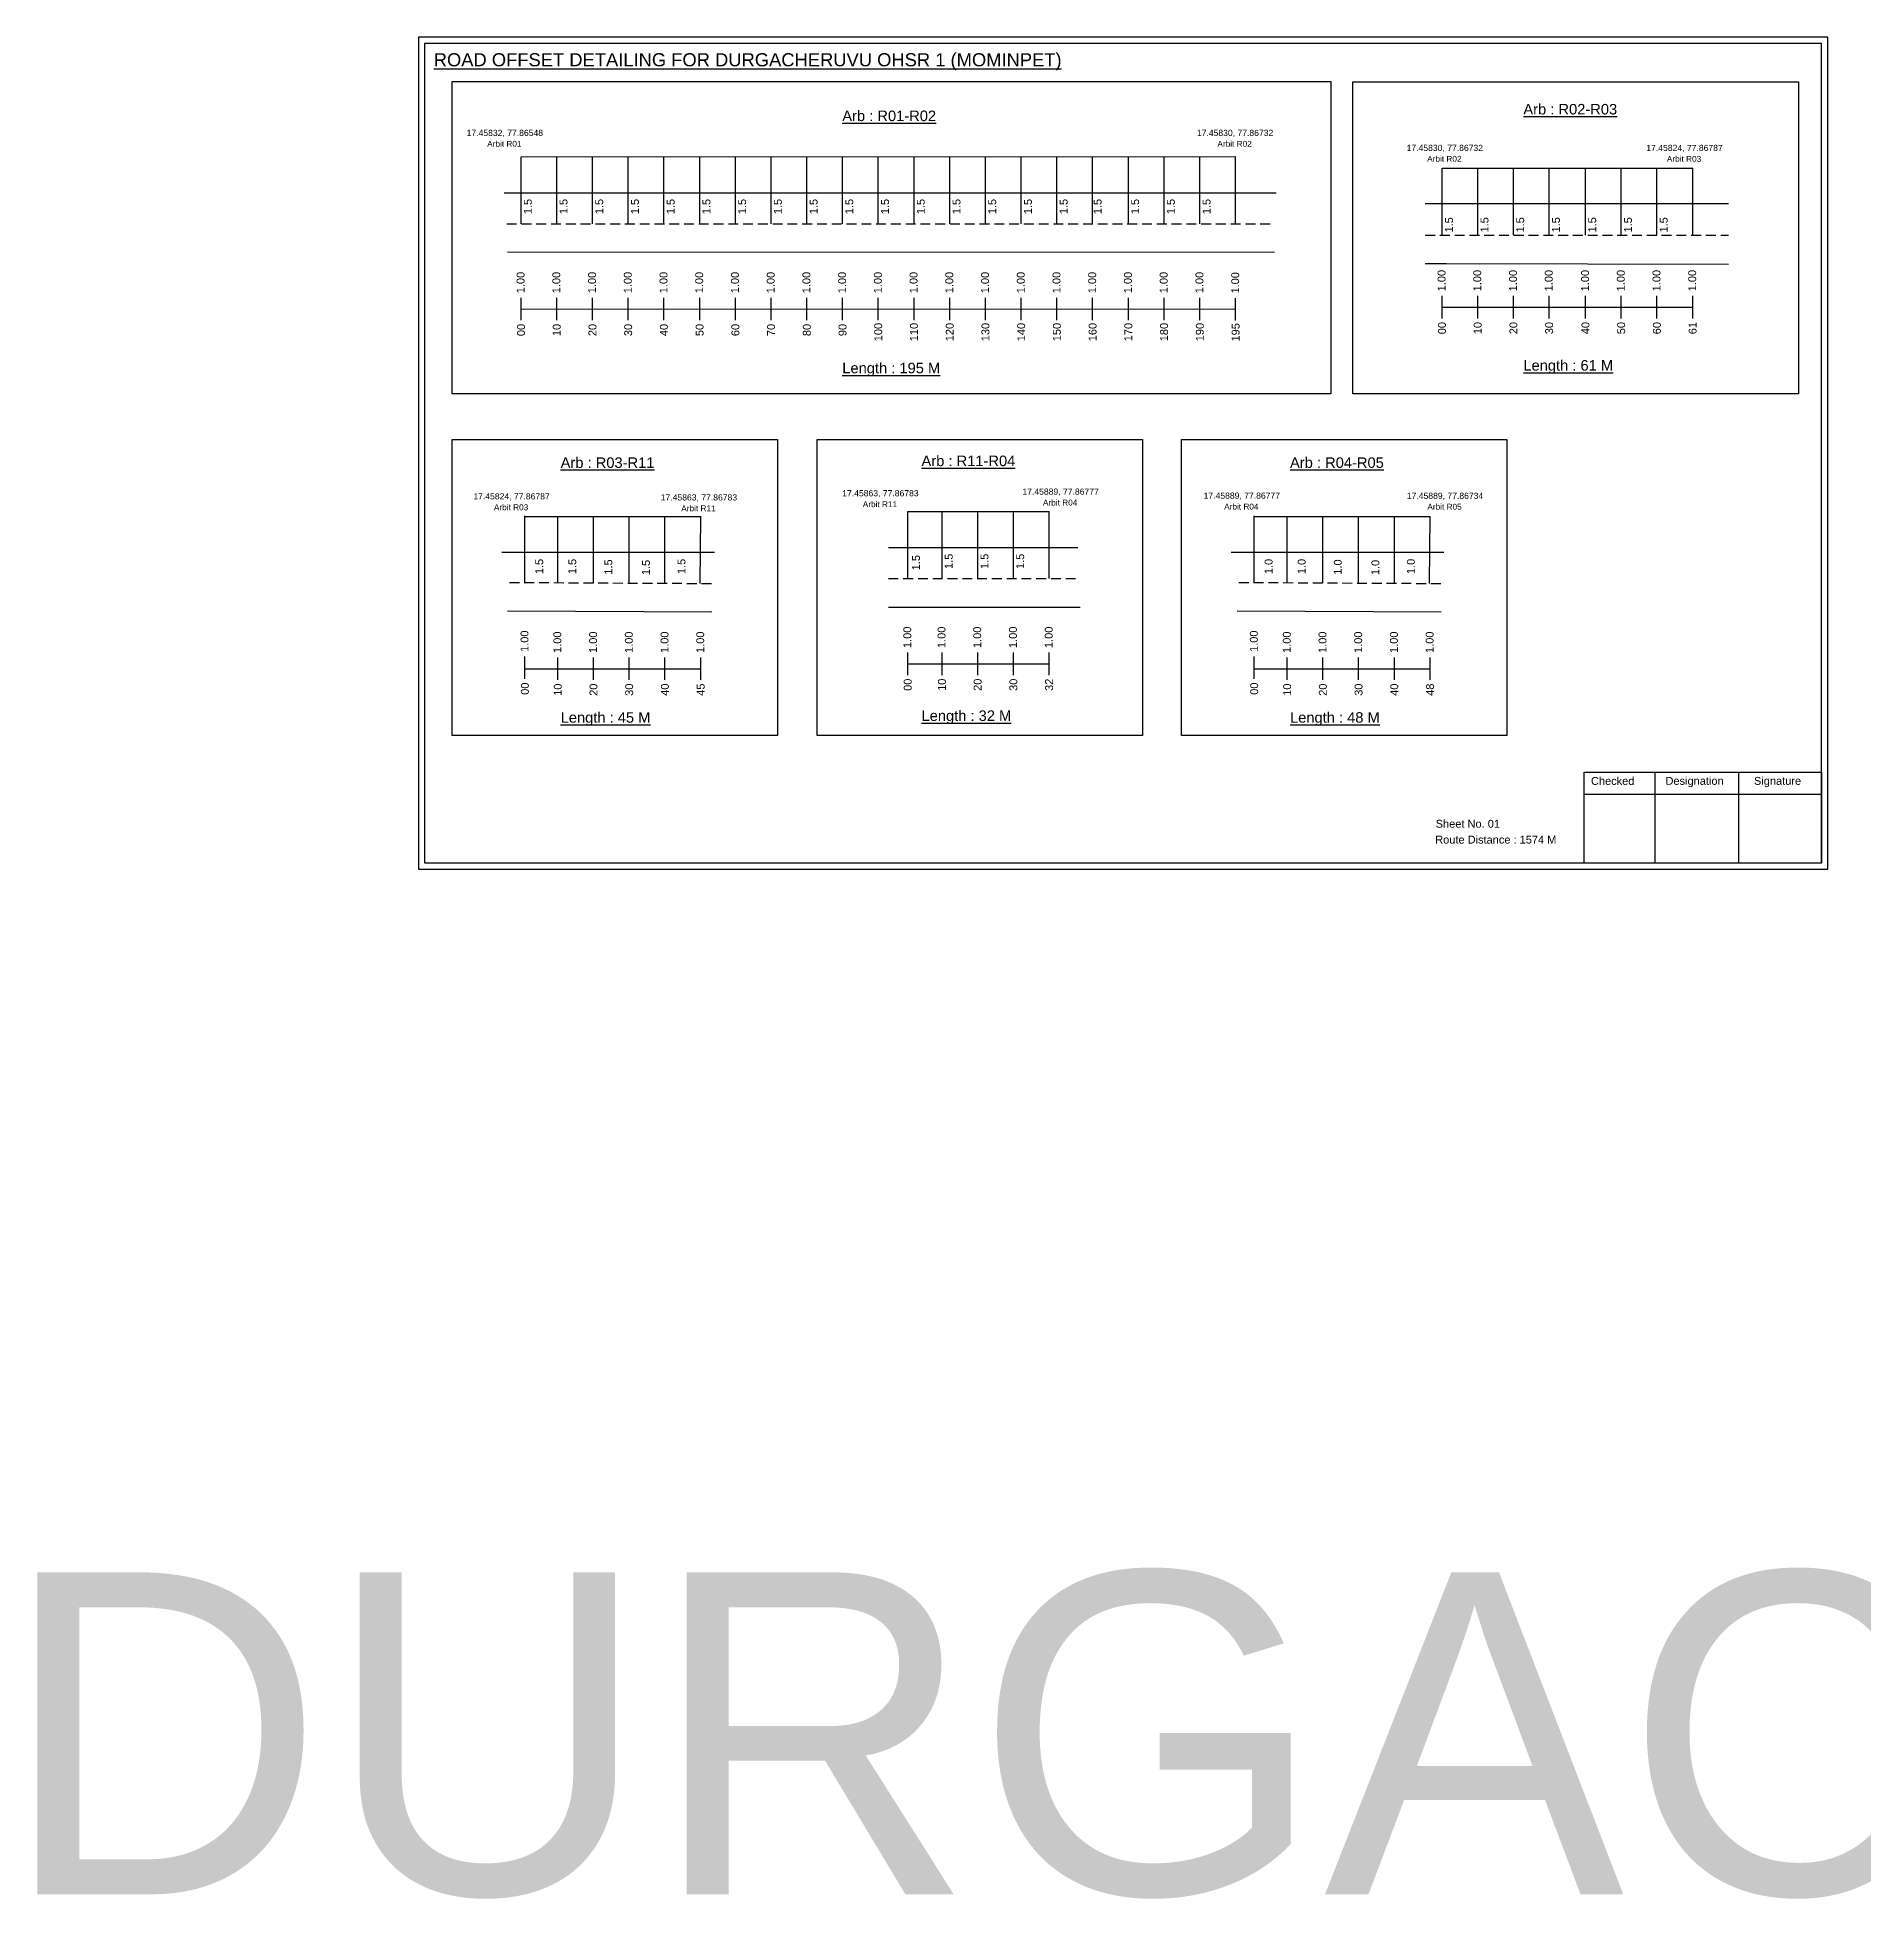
# Model space of a CAD drawing. Header units: inches. Extents: x 105 to 4124, y -559 to 3229.
# Drawn here: x 1257 to 1952, y 523 to 1231 of the extents above; entities that cross this region are included whole.
import ezdxf

# ---------------------------------------------------------------- set-up
doc = ezdxf.new("R2010")
doc.units = ezdxf.units.IN
doc.header["$MEASUREMENT"] = 0
doc.linetypes.add('DASHED2', pattern=[0.375, 0.25, -0.125])
doc.layers.add('PDF_Geometry', color=7, linetype='Continuous')
doc.layers.add('PDF_Text', color=5, linetype='Continuous')
doc.styles.add('PDF Arial', font='arial.ttf')
doc.styles.get("Standard").update_dxf_attribs({"font": 'arial.ttf'})

msp = doc.modelspace()

# ---------------------------------------------------------------- linework, layer by layer
at = {"color": 5}
for p, q in [((1440.73, 1185.82), (1712.77, 1186.01)), ((1791.33, 1181.56), (1886.74, 1181.56)), ((1442.2, 1048.91), (1509.12, 1048.91)), ((1587.94, 1050.79), (1641.78, 1050.79)), ((1719.86, 1048.91), (1786.78, 1048.91))]:
    msp.add_line(p, q, dxfattribs=at)
for p, q in [((1440.73, 1160.31), (1440.73, 1185.84)), ((1454.33, 1160.31), (1454.33, 1185.84)), ((1467.93, 1160.31), (1467.93, 1185.84)), ((1481.53, 1160.31), (1481.53, 1185.84)), ((1495.13, 1160.31), (1495.13, 1185.84)), ((1508.73, 1160.31), (1508.73, 1185.84)), ((1522.33, 1160.31), (1522.33, 1185.84)), ((1535.93, 1160.31), (1535.93, 1185.84)), ((1549.53, 1160.31), (1549.53, 1185.84)), ((1563.13, 1160.31), (1563.13, 1185.84)), ((1576.73, 1160.31), (1576.73, 1185.84)), ((1590.33, 1160.31), (1590.33, 1185.84)), ((1603.93, 1160.31), (1603.93, 1185.84)), ((1617.53, 1160.31), (1617.53, 1185.84)), ((1631.13, 1160.31), (1631.13, 1185.84)), ((1644.73, 1160.31), (1644.73, 1185.84)), ((1658.33, 1160.31), (1658.33, 1185.84)), ((1671.93, 1160.31), (1671.93, 1185.84)), ((1685.53, 1160.31), (1685.53, 1185.84)), ((1699.13, 1160.31), (1699.13, 1185.84)), ((1712.77, 1160.47), (1712.77, 1186.01)), ((1791.33, 1156.02), (1791.33, 1181.56)), ((1804.93, 1156.02), (1804.93, 1181.56)), ((1818.53, 1156.02), (1818.53, 1181.56)), ((1832.13, 1156.02), (1832.13, 1181.56)), ((1845.94, 1156.02), (1845.94, 1181.56)), ((1859.54, 1156.02), (1859.54, 1181.56)), ((1873.14, 1156.02), (1873.14, 1181.56)), ((1886.74, 1156.02), (1886.74, 1181.56)), ((1434.32, 1172.19), (1728.16, 1172.19)), ((1900.34, 1167.91), (1784.92, 1167.91)), ((1435.57, 1149.62), (1727.56, 1149.58)), ((1784.92, 1145.22), (1792.98, 1145.22)), ((1792.98, 1145.22), (1900.34, 1144.92)), ((1442.2, 1023.68), (1442.2, 1049.21)), ((1454.72, 1023.63), (1454.72, 1048.91)), ((1468.32, 1023.57), (1468.32, 1048.91)), ((1481.92, 1023.63), (1481.92, 1048.91)), ((1495.52, 1023.38), (1495.52, 1048.91)), ((1508.9, 1023.41), (1509.12, 1048.91)), ((1587.94, 1025.25), (1587.94, 1050.79)), ((1600.98, 1025.25), (1600.98, 1050.79)), ((1614.58, 1025.25), (1614.58, 1050.79)), ((1628.18, 1025.25), (1628.18, 1050.79)), ((1641.78, 1025.25), (1641.78, 1050.79)), ((1719.86, 1023.68), (1719.86, 1049.21)), ((1732.38, 1023.63), (1732.38, 1048.91)), ((1745.98, 1023.57), (1745.98, 1048.91)), ((1759.58, 1023.63), (1759.58, 1048.91)), ((1773.18, 1023.38), (1773.18, 1048.91)), ((1786.55, 1023.41), (1786.78, 1048.91)), ((1514.37, 1035.24), (1433.42, 1035.24)), ((1580.6, 1037.14), (1652.63, 1037.14)), ((1792.03, 1035.24), (1711.07, 1035.24)), ((1580.6, 1014.45), (1653.63, 1014.45)), ((1435.63, 1013.04), (1513.36, 1012.6)), ((1713.28, 1013.04), (1791.01, 1012.6))]:
    msp.add_line(p, q)
at = {"linetype": 'DASHED2', "ltscale": 15}
for p, q in [((1435.28, 1160.3), (1725.89, 1160.36)), ((1784.92, 1156.02), (1900.34, 1156.02)), ((1436.34, 1023.82), (1514.63, 1023.41)), ((1580.6, 1025.25), (1653.13, 1025.25)), ((1714, 1023.82), (1792.28, 1023.41))]:
    msp.add_line(p, q, dxfattribs=at)
at = {"color": 217, "true_color": 0x93278f}
for p, q in [((1440.73, 1123.61), (1440.73, 1132.16)), ((1440.73, 1127.88), (1712.77, 1127.93)), ((1454.33, 1123.61), (1454.33, 1132.16)), ((1467.93, 1123.61), (1467.93, 1132.16)), ((1481.53, 1123.61), (1481.53, 1132.16)), ((1495.13, 1123.61), (1495.13, 1132.16)), ((1508.73, 1123.61), (1508.73, 1132.16)), ((1522.33, 1123.61), (1522.33, 1132.16)), ((1535.93, 1123.61), (1535.93, 1132.16)), ((1549.53, 1123.61), (1549.53, 1132.16)), ((1563.13, 1123.61), (1563.13, 1132.16)), ((1576.73, 1123.61), (1576.73, 1132.16)), ((1590.33, 1123.61), (1590.33, 1132.16)), ((1603.93, 1123.61), (1603.93, 1132.16)), ((1617.53, 1123.61), (1617.53, 1132.16)), ((1631.13, 1123.61), (1631.13, 1132.16)), ((1644.73, 1123.61), (1644.73, 1132.16)), ((1658.33, 1123.61), (1658.33, 1132.16)), ((1671.93, 1123.61), (1671.93, 1132.16)), ((1685.53, 1123.61), (1685.53, 1132.16)), ((1699.13, 1123.61), (1699.13, 1132.16)), ((1712.77, 1123.51), (1712.77, 1132.06)), ((1791.33, 1124.33), (1791.33, 1132.89)), ((1791.33, 1128.6), (1886.74, 1128.66)), ((1804.93, 1124.33), (1804.93, 1132.89)), ((1818.53, 1124.33), (1818.53, 1132.89)), ((1832.13, 1124.33), (1832.13, 1132.89)), ((1845.94, 1124.33), (1845.94, 1132.89)), ((1859.54, 1124.33), (1859.54, 1132.89)), ((1873.14, 1124.33), (1873.14, 1132.89)), ((1886.74, 1124.33), (1886.74, 1132.89)), ((1442.2, 987.06), (1442.2, 995.62)), ((1454.72, 986.68), (1454.72, 995.24)), ((1468.32, 986.68), (1468.32, 995.24)), ((1481.92, 986.68), (1481.92, 995.24)), ((1495.52, 986.68), (1495.52, 995.24)), ((1509.12, 986.68), (1509.12, 995.24)), ((1587.94, 988.55), (1587.94, 997.11)), ((1587.94, 992.83), (1641.78, 992.84)), ((1600.98, 988.55), (1600.98, 997.11)), ((1614.58, 988.55), (1614.58, 997.11)), ((1628.18, 988.55), (1628.18, 997.11)), ((1641.78, 988.55), (1641.78, 997.11)), ((1719.86, 987.06), (1719.86, 995.62)), ((1732.38, 986.68), (1732.38, 995.24)), ((1745.98, 986.68), (1745.98, 995.24)), ((1759.58, 986.68), (1759.58, 995.24)), ((1773.18, 986.68), (1773.18, 995.24)), ((1786.78, 986.68), (1786.78, 995.24)), ((1442.2, 990.95), (1509.12, 990.96)), ((1719.86, 990.95), (1786.78, 990.96))]:
    msp.add_line(p, q, dxfattribs=at)
for points in [[(1414.5, 1214.57), (1749, 1214.57), (1749, 1095.57), (1414.5, 1095.57)], [(1757.4, 1214.39), (1927.02, 1214.39), (1927.02, 1095.57), (1757.4, 1095.57)], [(1414.5, 1078.27), (1538.3, 1078.27), (1538.3, 965.59), (1414.5, 965.59)], [(1553.48, 1078.27), (1677.28, 1078.27), (1677.28, 965.59), (1553.48, 965.59)], [(1692.15, 1078.27), (1815.96, 1078.27), (1815.96, 965.59), (1692.15, 965.59)]]:
    msp.add_lwpolyline(points, close=True)
at = {"layer": 'PDF_Geometry'}
for points in [[(1401.71, 1231.36), (1401.71, 914.65), (1938.18, 914.65), (1938.18, 1231.36)], [(1404.03, 1229.04), (1404.03, 917.07), (1935.76, 917.07), (1935.76, 1229.04)]]:
    msp.add_lwpolyline(points, close=True, dxfattribs=at)
at = {"layer": 'PDF_Geometry', "color": 242, "true_color": 0xcc1f26}
msp.add_lwpolyline([(1935.76, 916.98), (1845.42, 916.98), (1845.42, 951.59), (1935.76, 951.59)], close=True, dxfattribs=at)
for points in [[(1872.4, 951.59), (1872.4, 916.98)], [(1904.13, 951.59), (1904.13, 916.98)], [(1845.42, 943.22), (1935.76, 943.22)]]:
    msp.add_lwpolyline(points, dxfattribs=at)

# ---------------------------------------------------------------- texts
at = {"color": 242, "true_color": 0xcd2027}
for s, height, p in [('%%UROAD OFFSET DETAILING FOR DURGACHERUVU OHSR 1 (MOMINPET)', 5, (1407.49, 1220.29)), ('%%UArb : R02-R03', 4, (1822.29, 1201.96)), ('%%UArb : R01-R02', 4, (1563.02, 1199.44)), ('%%ULength : 195 M', 4, (1563.02, 1103.44)), ('%%ULength : 61 M', 4, (1822.29, 1104.46)), ('%%UArb : R03-R11', 4, (1455.81, 1067.42)), ('%%UArb : R11-R04', 4, (1593.18, 1068.09)), ('%%UArb : R04-R05', 4, (1733.46, 1067.42)), ('%%ULength : 45 M', 4, (1455.81, 970.42)), ('%%ULength : 32 M', 4, (1593.18, 971.09)), ('%%ULength : 48 M', 4, (1733.46, 970.42))]:
    msp.add_text(s, height=height, dxfattribs=at).set_placement(p)
at = {"color": 5}
for s, height, p in [('17.45832, 77.86548', 2.34, (1420.02, 1193.78)), ('Arbit R01', 2.246, (1427.84, 1189.66)), ('17.45830, 77.86732', 2.34, (1698.01, 1193.78)), ('Arbit R02', 2.246, (1705.83, 1189.66)), ('17.45830, 77.86732', 2.34, (1777.85, 1188.07)), ('Arbit R02', 2.246, (1785.67, 1183.95)), ('17.45824, 77.86787', 2.34, (1869.1, 1188.06)), ('Arbit R03', 2.246, (1876.92, 1183.93)), ('17.45824, 77.86787', 2.34, (1422.58, 1055.43)), ('17.45863, 77.86783', 2.34, (1493.9, 1055.02)), ('17.45863, 77.86783', 2.34, (1563, 1056.6)), ('17.45889, 77.86777', 2.34, (1631.59, 1057.22)), ('17.45889, 77.86777', 2.34, (1700.57, 1055.69)), ('17.45889, 77.86734', 2.34, (1777.93, 1055.63)), ('Arbit R03', 2.246, (1430.4, 1051.3)), ('Arbit R11', 2.246, (1501.72, 1050.9)), ('Arbit R11', 2.246, (1570.82, 1052.47)), ('Arbit R04', 2.246, (1639.41, 1053.1)), ('Arbit R04', 2.246, (1708.39, 1051.57)), ('Arbit R05', 2.246, (1785.75, 1051.5))]:
    msp.add_text(s, height=height, dxfattribs=at).set_placement(p)
for s, p in [('1.5', (1444.8, 1163.98)), ('1.5', (1458.4, 1163.98)), ('1.5', (1472, 1163.98)), ('1.5', (1485.6, 1163.98)), ('1.5', (1499.2, 1163.98)), ('1.5', (1512.8, 1163.98)), ('1.5', (1526.4, 1163.98)), ('1.5', (1540, 1163.98)), ('1.5', (1553.6, 1163.98)), ('1.5', (1567.2, 1163.98)), ('1.5', (1580.8, 1163.98)), ('1.5', (1594.4, 1163.98)), ('1.5', (1608, 1163.98)), ('1.5', (1621.6, 1163.98)), ('1.5', (1635.2, 1163.98)), ('1.5', (1648.8, 1163.98)), ('1.5', (1661.72, 1163.98)), ('1.5', (1676, 1163.98)), ('1.5', (1689.6, 1163.98)), ('1.5', (1703.2, 1163.98)), ('1.5', (1795.5, 1157.02)), ('1.5', (1808.99, 1157.02)), ('1.5', (1822.59, 1157.02)), ('1.5', (1836.19, 1157.02)), ('1.5', (1850.01, 1157.02)), ('1.5', (1863.61, 1157.02)), ('1.5', (1877.21, 1157.02)), ('1.5', (1449.16, 1026.96)), ('1.5', (1461.74, 1026.96)), ('1.5', (1475.47, 1026.77)), ('1.5', (1489.79, 1026.58)), ('1.5', (1503.31, 1026.99)), ('1.5', (1592.57, 1028.43)), ('1.5', (1605.04, 1028.93)), ('1.5', (1618.64, 1028.93)), ('1.5', (1632.24, 1028.93)), ('1.0', (1726.82, 1026.96)), ('1.0', (1739.39, 1026.96)), ('1.0', (1753.13, 1026.77)), ('1.0', (1767.45, 1026.58)), ('1.0', (1780.96, 1026.99))]:
    msp.add_text(s, height=3, rotation=90).set_placement(p)
at = {"color": 217, "true_color": 0x93278f}
for s, p in [('1.00', (1442.06, 1133.9)), ('1.00', (1455.66, 1133.9)), ('1.00', (1469.26, 1133.9)), ('1.00', (1482.86, 1133.9)), ('1.00', (1496.46, 1133.9)), ('1.00', (1510.06, 1133.9)), ('1.00', (1523.66, 1133.9)), ('1.00', (1537.26, 1133.9)), ('1.00', (1550.86, 1133.9)), ('1.00', (1564.46, 1133.9)), ('1.00', (1578.06, 1133.9)), ('1.00', (1591.66, 1133.9)), ('1.00', (1605.26, 1133.9)), ('1.00', (1618.86, 1133.9)), ('1.00', (1632.46, 1133.9)), ('1.00', (1646.06, 1133.9)), ('1.00', (1659.66, 1133.9)), ('1.00', (1673.26, 1133.9)), ('1.00', (1686.86, 1133.9)), ('1.00', (1700.46, 1133.9)), ('1.00', (1714.1, 1133.8)), ('1.00', (1792.65, 1134.63)), ('1.00', (1806.25, 1134.63)), ('1.00', (1819.85, 1134.63)), ('1.00', (1833.45, 1134.63)), ('1.00', (1847.27, 1134.63)), ('1.00', (1860.87, 1134.63)), ('1.00', (1874.47, 1134.63)), ('1.00', (1888.07, 1134.63)), ('00', (1442.21, 1117.58)), ('10', (1455.81, 1117.58)), ('20', (1469.41, 1117.58)), ('30', (1483.01, 1117.58)), ('40', (1496.61, 1117.58)), ('50', (1510.21, 1117.58)), ('60', (1523.81, 1117.58)), ('70', (1537.41, 1117.58)), ('80', (1551.01, 1117.58)), ('90', (1564.61, 1117.58)), ('100', (1578.21, 1115.63)), ('110', (1591.81, 1115.63)), ('120', (1605.41, 1115.63)), ('130', (1619.01, 1115.63)), ('140', (1632.61, 1115.63)), ('150', (1646.21, 1115.63)), ('160', (1659.81, 1115.63)), ('170', (1673.41, 1115.63)), ('180', (1687.01, 1115.63)), ('190', (1700.61, 1115.63)), ('195', (1714.25, 1115.53)), ('00', (1792.8, 1118.3)), ('10', (1806.4, 1118.3)), ('20', (1820, 1118.3)), ('30', (1833.6, 1118.3)), ('40', (1847.42, 1118.3)), ('50', (1861.02, 1118.3)), ('60', (1874.62, 1118.3)), ('61', (1888.22, 1118.3)), ('1.00', (1589.27, 998.85)), ('1.00', (1602.3, 998.85)), ('1.00', (1615.9, 998.85)), ('1.00', (1629.5, 998.85)), ('1.00', (1643.1, 998.85)), ('1.00', (1443.53, 997.36)), ('1.00', (1456.05, 996.97)), ('1.00', (1469.65, 996.97)), ('1.00', (1483.25, 996.97)), ('1.00', (1496.85, 996.97)), ('1.00', (1510.45, 996.97)), ('1.00', (1721.18, 997.36)), ('1.00', (1733.71, 996.97)), ('1.00', (1747.31, 996.97)), ('1.00', (1760.91, 996.97)), ('1.00', (1774.51, 996.97)), ('1.00', (1788.11, 996.97)), ('00', (1443.68, 981.04)), ('10', (1456.2, 980.65)), ('20', (1469.8, 980.65)), ('30', (1483.4, 980.65)), ('40', (1497, 980.65)), ('45', (1510.6, 980.65)), ('00', (1589.42, 982.53)), ('10', (1602.45, 982.53)), ('20', (1616.05, 982.53)), ('30', (1629.65, 982.53)), ('32', (1643.25, 982.53)), ('00', (1721.33, 981.04)), ('10', (1733.86, 980.65)), ('20', (1747.46, 980.65)), ('30', (1761.06, 980.65)), ('40', (1774.66, 980.65)), ('48', (1788.26, 980.65))]:
    msp.add_text(s, height=3, rotation=90, dxfattribs=at).set_placement(p)
for s, height, p in [('Sheet No. 01', 3, (1788.92, 930.45)), ('Route Distance : 1574 M', 3, (1788.73, 924.4)), ('DURGACHERUVU 2', 122.5352, (1242.52, 524.45))]:
    msp.add_text(s, height=height).set_placement(p)
at = {"layer": 'PDF_Text', "color": 7, "attachment_point": 7, "style": 'PDF Arial'}
for s, insert, char_height in [('Checked', (1848.02, 946.7), 3.001), ('Designation', (1876.4, 945.87), 3.0006), ('Signature', (1910.08, 945.87), 3.001)]:
    msp.add_mtext(s, dxfattribs=dict(at, insert=insert, char_height=char_height))

doc.saveas('drawing.dxf')
